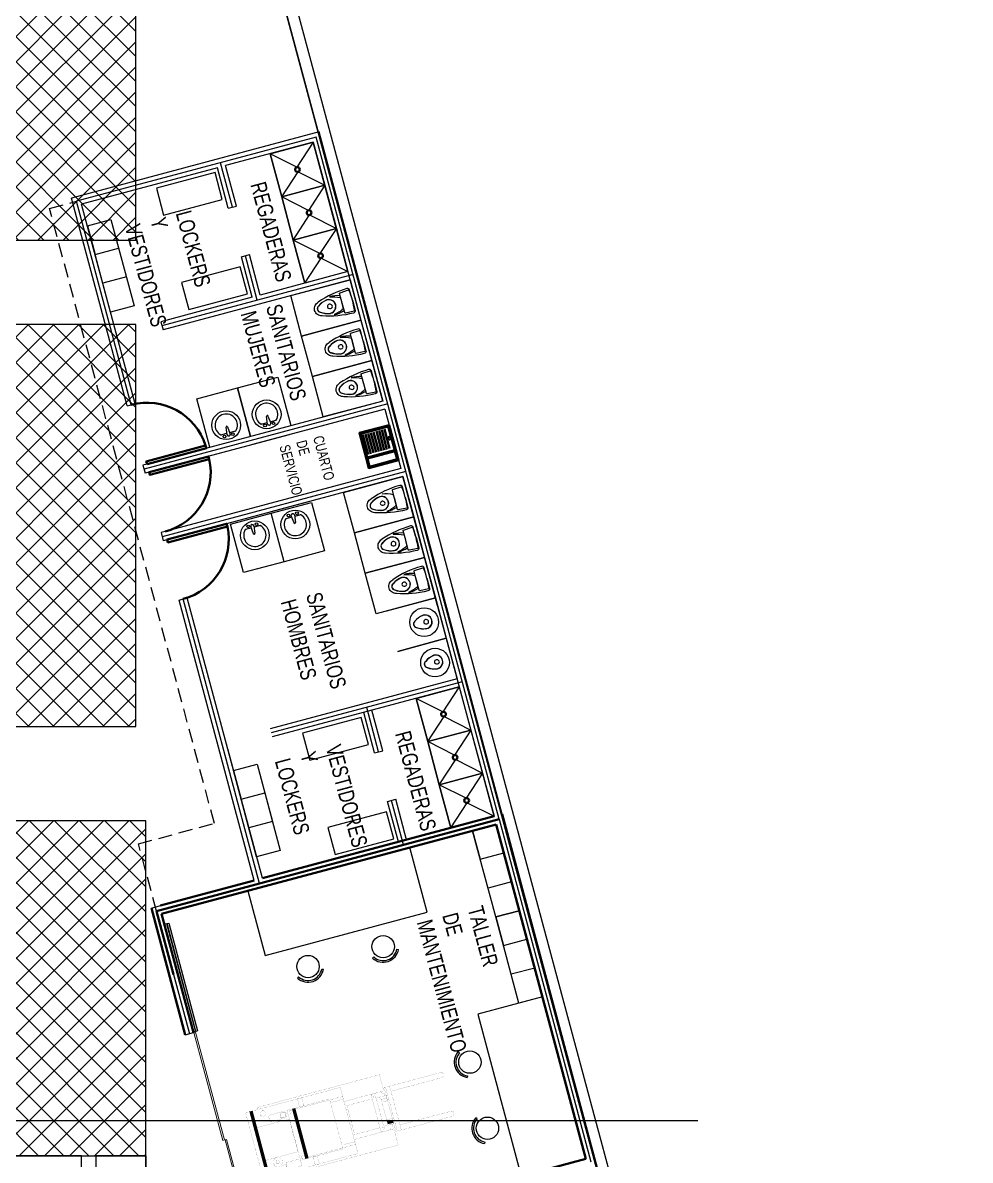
# Model space of a CAD drawing. Header units: millimetres. Extents: x 1263 to 2085, y 1308 to 1444.
# Drawn here: x 1420.18 to 1437.14, y 1379.16 to 1399.54 of the extents above; entities that cross this region are included whole.
import ezdxf

# ---------------------------------------------------------------- set-up
doc = ezdxf.new("R2010")
doc.units = ezdxf.units.MM
doc.linetypes.add('DASHDOT', pattern=[25.4, 12.7, -6.35, 0, -6.35])
doc.linetypes.add('DASHED2', pattern=[0.375, 0.25, -0.125])
for name, color, linetype in [('1- muro de carga', 5, 'Continuous'), ('ejes', 140, 'DASHDOT'), ('Mezanine', 6, 'Continuous'), ('mobiliario', 8, 'Continuous'), ('MUEBLES', 43, 'Continuous')]:
    doc.layers.add(name, color=color, linetype=linetype)
doc.layers.add('muros', color=5, linetype='Continuous', lineweight=50)
doc.styles.add('ARRAY BASE$0$STYLE1', font='swissc.ttf', dxfattribs={"width": 0.9})
doc.styles.add('TEXTO GENERAL', font='swissc.ttf', dxfattribs={"width": 0.9, "height": 1})

# ---------------------------------------------------------------- blocks, each defined once
blk = doc.blocks.new('malla1x1')
at = {"color": 1, "linetype": 'Continuous', "ltscale": 0.01}
blk.add_lwpolyline([(80.173, 79.605), (0, 79.605), (0, 0), (101.556, 0)], close=True, dxfattribs=at)
blk = doc.blocks.new('planta conjunto')
at = {"layer": '1- muro de carga', "lineweight": 25}
blk.add_lwpolyline([(0, 0), (0, 80), (141.082, 80), (162.567, 0)], close=True, dxfattribs=at)
blk.add_lwpolyline([(6.09, 0.197), (0.197, 0.197), (0.197, 79.803), (140.923, 79.803), (162.306, 0.197), (7.291, 0.197)], dxfattribs=at)
at = {"layer": 'ejes'}
blk.add_line((-8.01, 24.984), (162.449, 24.984), dxfattribs=at)
blk.add_blockref('malla1x1', (60.75, 0.197))
blk = doc.blocks.new('ARRAY BASE$0$KIOSKO DE ARMADO')
h = blk.add_hatch()
h.set_pattern_fill('ANSI37', color=256, scale=0.1, angle=180)
h.set_pattern_definition([(225, (2482.8771, 1339.67897), (0.224506403, -0.224506403), []), (315, (2482.8771, 1339.67897), (0.224506403, 0.224506403), [])])
h.paths.add_polyline_path([(7.2, 10), (0, 10), (0, 4), (7.2, 4)])
for points in [[(7.2, 10), (0, 10), (0, 4), (7.2, 4)], [(0, 4), (7.2, 4), (7.2, 0), (0, 0)], [(7.2, 4), (7.2, 0), (0, 0), (0, 4)], [(6.05, 3.39), (6.05, 4), (0, 4), (0, 3.39)], [(6.303, 2.79), (7.2, 2.79), (7.2, 4), (6.303, 4)], [(5.943, 2.825), (5.943, 3.265), (5.413, 3.265), (5.413, 2.825)], [(2.26, 2.12), (2.26, 2.84), (0, 2.84), (0, 2.12)], [(2.68, 2.78), (2.26, 2.78), (2.26, 2.12), (2.68, 2.12)], [(5.86, 2.79), (7.2, 2.79), (7.2, 0), (5.86, 0)], [(4.53, 2.46), (4.53, 1.12), (5.26, 1.12), (5.26, 2.46)], [(2.43, 1.12), (2.43, 2.12), (0, 2.12), (0, 1.12)], [(2.43, 1.96), (2.43, 1.12), (4.53, 1.12), (4.53, 1.96)], [(5.41, 0), (5.86, 0), (5.86, 2), (5.41, 2)], [(5.18, 0), (5.18, 1.12), (0, 1.12), (0, 0)]]:
    blk.add_lwpolyline(points, close=True)
at = {"attachment_point": 1, "style": 'TEXTO GENERAL'}
for s, insert, char_height, rotation in [('Kiosko Zenith/LSK', (4.722, 6.152), 0.50733, 180), ('Pastry', (6.643, 3.123), 0.2, 90), ('WIP/Empaque', (5.255, 2.761), 0.50733, 180), ('Espresso\\Pstation', (5.875, 2.891), 0.1, 180), ('Hand sink', (2.424, 2.218), 0.1, 90), ('Comp sink', (1.604, 2.382), 0.2, 180), ('Side storage', (4.741, 1.31), 0.2, 90), ('ice tower', (6.357, 1.074), 0.2, 90), ('Storage moduls', (1.942, 1.518), 0.2, 180), ('Hand off', (5.522, 0.609), 0.2, 90), ('Cold berverage', (3.448, 0.377), 0.2, 180)]:
    blk.add_mtext_dynamic_manual_height_columns(s, width=3.63915, gutter_width=2.537, heights=[0], dxfattribs=dict(at, insert=insert, char_height=char_height, rotation=rotation))
at = {"insert": (2.791, 1.689), "char_height": 0.2, "attachment_point": 1, "style": 'TEXTO GENERAL'}
blk.add_mtext_dynamic_manual_height_columns('Warming & brew', width=3.63915, gutter_width=2.537, heights=[0], dxfattribs=at)
blk = doc.blocks.new('10')
at = {"rotation": 270}
for p in [(-9.997, -10.88), (-9.997, -19.594)]:
    blk.add_blockref('ARRAY BASE$0$KIOSKO DE ARMADO', p, dxfattribs=at)
blk.add_blockref('ARRAY BASE$0$KIOSKO DE ARMADO', (-7.021, -38.48))
blk = doc.blocks.new('ARRAY BASE$0$MONTACARGA 1')
at = {"lineweight": 100, "const_width": 0.00187}
for points in [[(9782.598, 92.797), (9782.598, 92.835), (9780.327, 92.835), (9780.327, 92.535), (9781.063, 92.535)], [(9780.28, 92.589), (9780.28, 91.777)], [(9780.564, 92.452), (9781.063, 92.452)], [(9781.033, 92.449), (9781.033, 91.917)], [(9782.714, 92.486), (9782.091, 92.486), (9782.091, 91.88), (9782.714, 91.88)], [(9780.411, 91.97), (9780.308, 91.97)], [(9780.564, 91.916), (9781.063, 91.916)], [(9782.598, 91.57), (9782.598, 91.532), (9780.327, 91.532), (9780.327, 91.832), (9781.063, 91.832)], [(9782.149, 91.842), (9782.437, 91.842), (9782.437, 91.721), (9782.149, 91.721)]]:
    blk.add_lwpolyline(points, dxfattribs=at)
for points in [[(9782.817, 91.57), (9782.817, 92.796), (9781.064, 92.796), (9781.064, 91.57)], [(9781.777, 92.648), (9781.856, 92.648), (9781.856, 92.797), (9781.777, 92.797)], [(9782.087, 92.749), (9782.351, 92.749), (9782.351, 92.619), (9782.087, 92.619)], [(9782.422, 92.747), (9782.401, 92.705), (9782.354, 92.705), (9782.354, 92.652), (9782.437, 92.652), (9782.486, 92.747)], [(9782.088, 92.646), (9781.302, 92.646), (9781.302, 91.719), (9782.088, 91.719)], [(9781.777, 91.569), (9781.856, 91.569), (9781.856, 91.718), (9781.777, 91.718)]]:
    blk.add_lwpolyline(points, close=True, dxfattribs=at)
at = {"lineweight": 100}
for points in [[(9782.714, 92.796), (9782.714, 91.57)], [(9781.969, 91.719), (9781.969, 92.646)], [(9780.411, 92.396), (9780.308, 92.396)]]:
    blk.add_lwpolyline(points, dxfattribs=at)
for points in [[(9780.205, 92.589, 0.00187, 0.00187, 0), (9780.205, 91.777, 0.00187, 0.00187, 0), (9780.306, 91.777, 0.00187, 0.00187, 0), (9780.306, 92.589, 0.00187, 0.00187, 0), (9779.265, 92.589, 0.00187, 0.00187, 0.414), (9779.217, 92.542, 0.00187, 0.00187, 0.414), (9779.265, 92.494, 0.00187, 0.00187, 0), (9780.205, 92.494, 0, 0, 0)], [(9781.277, 92.577, 0.00187, 0.00187, 0), (9781.063, 92.577, 0.00187, 0.00187, 0), (9781.063, 92.627, 0.00187, 0.00187, 0), (9781.277, 92.627, 0, 0, 0), (9781.277, 91.738, 0, 0, 0)], [(9781.277, 91.788, 0.00187, 0.00187, 0), (9781.063, 91.788, 0.00187, 0.00187, 0), (9781.063, 91.738, 0.00187, 0.00187, 0), (9781.953, 91.738, 0.00187, 0.00187, 0), (9781.953, 92.627, 0.00187, 0.00187, 0), (9781.277, 92.627, 0, 0, 0)], [(9780.411, 92.445, 0.00187, 0.00187, 0), (9780.308, 92.445, 0.00187, 0.00187, 0), (9780.308, 92.347, 0.00187, 0.00187, 0), (9780.411, 92.347, 0, 0, 0)], [(9780.411, 91.921, 0.00187, 0.00187, 0), (9780.411, 92.445, 0.00187, 0.00187, 0), (9780.492, 92.445, 0.00187, 0.00187, 0), (9780.492, 91.921, 0.00187, 0.00187, 0), (9780.308, 91.921, 0.00187, 0.00187, 0), (9780.308, 92.018, 0.00187, 0.00187, 0), (9780.411, 92.018, 0, 0, 0)]]:
    blk.add_lwpolyline(points, format="xyseb", dxfattribs=at)
at = {"lineweight": 100, "const_width": 0.00187}
for points in [[(9780.331, 91.922), (9780.335, 91.879, 0.134), (9780.447, 91.832), (9780.54, 91.836, 0.259), (9780.564, 91.869), (9780.564, 92.502, 0.388), (9780.527, 92.535, 0.001), (9780.447, 92.535, 0.071), (9780.415, 92.531, 0.105), (9780.331, 92.485), (9780.331, 92.445)], [(9781.968, 92.626), (9782.042, 92.626, -0.413), (9782.065, 92.599, -0.362), (9782.042, 92.58), (9781.968, 92.58)], [(9780.203, 91.871), (9779.262, 91.871, 0.414214), (9779.215, 91.824, 0.414), (9779.262, 91.777), (9780.203, 91.777)], [(9781.968, 91.785), (9782.042, 91.785, -0.412), (9782.065, 91.757, -0.362), (9782.042, 91.738), (9781.968, 91.738)], [(9782.145, 91.838, 0.256), (9782.114, 91.777, 0.256), (9782.149, 91.723)], [(9782.222, 91.728, 0.233), (9782.248, 91.785, 0.238), (9782.218, 91.837)]]:
    blk.add_lwpolyline(points, format="xyb", dxfattribs=at)
for points in [[(9780.511, 92.452, 0.413), (9780.533, 92.474, 0.415), (9780.511, 92.495, 0.414), (9780.489, 92.474, 0.414)], [(9782.512, 92.491, 0.325), (9782.57, 92.571, 0.414), (9782.486, 92.655, 0.414), (9782.402, 92.571, 0.414)], [(9782.502, 92.541, 0.275), (9782.52, 92.575, 0.381), (9782.482, 92.605, 0.381), (9782.452, 92.567, 0.381)], [(9780.489, 91.894, 0.414), (9780.511, 91.872, 0.414), (9780.533, 91.894, 0.414), (9780.511, 91.915, 0.414)], [(9782.181, 91.73, 0.414), (9782.233, 91.781, 0.414), (9782.181, 91.833, 0.414), (9782.13, 91.781, 0.414)], [(9782.523, 91.614, 0.414), (9782.573, 91.663, 0.414), (9782.523, 91.713, 0.414), (9782.473, 91.663, 0.414)]]:
    blk.add_lwpolyline(points, format="xyb", close=True, dxfattribs=at)

msp = doc.modelspace()

# ---------------------------------------------------------------- linework, layer by layer
at = {"color": 5}
msp.add_line((1423.08765, 1381.41034), (1423.23254, 1381.44916), dxfattribs=at)
at = {"color": 7, "linetype": 'DASHED2'}
msp.add_lwpolyline([(1422.57129, 1383.62723), (1422.24842, 1384.83217), (1423.6083, 1385.19654), (1420.6571, 1396.21057), (1421.14007, 1396.33998)], dxfattribs=at)
for points in [[(1422.75124, 1383.4011), (1423.26888, 1381.46924), (1423.23991, 1381.46148), (1422.72227, 1383.39333)], [(1422.78988, 1383.41145), (1423.30752, 1381.4796), (1423.27854, 1381.47183), (1422.7609, 1383.40368)]]:
    msp.add_lwpolyline(points, close=True)
at = {"lineweight": 5, "transparency": 33554559}
for points in [[(1423.27118, 1381.45951), (1423.78882, 1379.52766), (1423.75984, 1379.5199), (1423.2422, 1381.45175)], [(1423.82746, 1379.53801), (1424.34509, 1377.60616), (1424.31612, 1377.5984), (1423.79848, 1379.53025)]]:
    msp.add_lwpolyline(points, close=True, dxfattribs=at)
at = {"layer": '1- muro de carga', "lineweight": 25}
msp.add_lwpolyline([(1274.5697, 1354.89372), (1274.5697, 1434.89372), (1415.65193, 1434.89372), (1437.13692, 1354.89372)], close=True, dxfattribs=at)
msp.add_lwpolyline([(1280.65975, 1355.0912), (1274.76717, 1355.0912), (1274.76717, 1434.69625), (1415.49241, 1434.69625), (1436.87568, 1355.0912), (1281.8604, 1355.0912)], dxfattribs=at)
at = {"layer": 'Mezanine', "color": 5, "ltscale": 2}
for p, q in [((1425.48389, 1397.58155), (1421.04821, 1396.39301)), ((1425.37782, 1397.39784), (1423.80819, 1396.97725)), ((1425.99899, 1395.07961), (1425.37782, 1397.39784)), ((1426.62015, 1392.76139), (1425.37782, 1397.39784)), ((1428.75795, 1385.36259), (1425.48389, 1397.58155)), ((1424.00231, 1396.25281), (1423.80819, 1396.97725)), ((1423.6633, 1396.93843), (1421.23192, 1396.28695)), ((1423.85742, 1396.21399), (1423.6633, 1396.93843)), ((1422.04467, 1392.6742), (1421.04821, 1396.39301)), ((1422.18955, 1392.71302), (1421.23192, 1396.28695)), ((1423.85742, 1396.21399), (1424.00231, 1396.25281)), ((1424.09035, 1395.34465), (1424.23524, 1395.38348)), ((1424.28447, 1394.62021), (1424.09035, 1395.34465)), ((1424.42936, 1394.65903), (1424.23524, 1395.38348)), ((1426.03781, 1394.93472), (1422.6888, 1394.03736)), ((1425.99899, 1395.07961), (1424.42936, 1394.65903)), ((1426.62015, 1392.76139), (1426.03781, 1394.93472)), ((1424.28447, 1394.62021), (1422.64998, 1394.18225)), ((1422.64998, 1394.18225), (1422.6888, 1394.03736)), ((1422.04467, 1392.6742), (1422.11711, 1392.69361)), ((1426.62015, 1392.76139), (1422.40181, 1391.63109)), ((1426.65897, 1392.6165), (1424.29246, 1391.9824)), ((1426.65897, 1392.6165), (1426.94368, 1391.55398)), ((1424.94446, 1392.1571), (1422.36819, 1391.46679)), ((1422.40181, 1391.63109), (1422.32937, 1391.61168)), ((1422.32937, 1391.61168), (1422.36819, 1391.46679)), ((1426.94368, 1391.55398), (1422.72533, 1390.42368)), ((1426.9825, 1391.4091), (1424.61598, 1390.77499)), ((1427.60366, 1389.09087), (1426.9825, 1391.4091)), ((1425.26798, 1390.94969), (1422.69171, 1390.25938)), ((1422.72533, 1390.42368), (1422.65289, 1390.40427)), ((1422.65289, 1390.40427), (1422.69171, 1390.25938)), ((1424.46716, 1384.21287), (1423.12064, 1389.23816)), ((1428.61306, 1385.32376), (1427.56484, 1389.23576)), ((1422.97641, 1389.19686), (1423.04886, 1389.21628)), ((1424.32227, 1384.17405), (1422.97641, 1389.19686)), ((1427.95307, 1387.78687), (1424.60406, 1386.88951)), ((1427.99189, 1387.64198), (1424.64288, 1386.74462)), ((1426.62017, 1386.49798), (1426.42606, 1387.22242)), ((1426.47528, 1386.45915), (1426.28117, 1387.1836)), ((1424.46716, 1384.21287), (1423.846, 1386.53109)), ((1426.47528, 1386.45915), (1426.62017, 1386.49798)), ((1426.70822, 1385.58982), (1426.85311, 1385.62864)), ((1426.90233, 1384.86537), (1426.70822, 1385.58982)), ((1427.04722, 1384.9042), (1426.85311, 1385.62864)), ((1422.47943, 1383.68026), (1422.64373, 1383.72429))]:
    msp.add_line(p, q, dxfattribs=at)
at = {"layer": 'Mezanine', "color": 6, "ltscale": 2}
for p, q in [((1425.43085, 1397.48969), (1421.14007, 1396.33998)), ((1423.92986, 1396.2334), (1423.71634, 1397.03029)), ((1422.11711, 1392.69361), (1421.14007, 1396.33998)), ((1424.37632, 1394.56718), (1424.1628, 1395.36407)), ((1426.09084, 1395.02658), (1422.66939, 1394.10981)), ((1426.71201, 1392.70836), (1422.34878, 1391.53923)), ((1427.03553, 1391.50095), (1422.6723, 1390.33183)), ((1424.41413, 1384.12102), (1423.04886, 1389.21628)), ((1428.04493, 1387.73384), (1424.62347, 1386.81707)), ((1426.54773, 1386.47856), (1426.3342, 1387.27545)), ((1426.99419, 1384.81234), (1426.78066, 1385.60923)), ((1428.70491, 1385.27073), (1422.57129, 1383.62723)), ((1428.70491, 1385.27073), (1430.34842, 1379.1371))]:
    msp.add_line(p, q, dxfattribs=at)
at = {"layer": 'Mezanine', "ltscale": 2}
for p, q in [((1428.70491, 1385.27073), (1425.43085, 1397.48969)), ((1422.57129, 1383.62723), (1423.1601, 1381.42975))]:
    msp.add_line(p, q, dxfattribs=at)
at = {"layer": 'Mezanine', "color": 7, "ltscale": 2}
for p, q in [((1422.03207, 1394.98674), (1421.61058, 1394.8738)), ((1424.0207, 1392.99662), (1424.74514, 1393.19073)), ((1424.74514, 1393.19073), (1424.97821, 1392.32143)), ((1423.29625, 1392.8025), (1424.0207, 1392.99662)), ((1424.25363, 1392.12728), (1424.0207, 1392.99662)), ((1424.0207, 1392.99662), (1424.25363, 1392.12728)), ((1423.52919, 1391.93317), (1423.29625, 1392.8025)), ((1424.62224, 1390.75162), (1425.34669, 1390.94573)), ((1425.34669, 1390.94573), (1425.57962, 1390.0764)), ((1423.8978, 1390.5575), (1424.62224, 1390.75162)), ((1424.85518, 1389.88228), (1424.62224, 1390.75162)), ((1424.13074, 1389.68817), (1423.8978, 1390.5575)), ((1425.57962, 1390.0764), (1424.85518, 1389.88228)), ((1424.85518, 1389.88228), (1424.13074, 1389.68817)), ((1426.69551, 1389.00283), (1427.56484, 1389.23576)), ((1427.56484, 1389.23576), (1427.75896, 1388.51132)), ((1426.88962, 1388.27838), (1427.75896, 1388.51132)), ((1427.75896, 1388.51132), (1426.88962, 1388.27838)), ((1427.75896, 1388.51132), (1427.95307, 1387.78687)), ((1427.95307, 1387.78687), (1427.08374, 1387.55394)), ((1424.50819, 1385.74572), (1424.64614, 1385.23088)), ((1428.70491, 1385.27073), (1422.57129, 1383.62723)), ((1424.64614, 1385.23088), (1424.22465, 1385.11795)), ((1428.92701, 1384.15209), (1428.50551, 1384.03916)), ((1429.34112, 1382.60661), (1428.91962, 1382.49367))]:
    msp.add_line(p, q, dxfattribs=at)
for points in [[(1425.37782, 1397.39784), (1425.58488, 1396.62509), (1424.81214, 1396.41804), (1424.60508, 1397.19078), (1425.37782, 1397.39784), (1425.08401, 1396.94889), (1424.60508, 1397.19078), (1424.81214, 1396.41804), (1425.10595, 1396.86699), (1425.58488, 1396.62509)], [(1425.58488, 1396.62509), (1425.79193, 1395.85235), (1425.01919, 1395.6453), (1424.81214, 1396.41804), (1425.58488, 1396.62509), (1425.29106, 1396.17615), (1424.81214, 1396.41804), (1425.01919, 1395.6453), (1425.31301, 1396.09425), (1425.79193, 1395.85235)], [(1421.33545, 1395.90058), (1421.75695, 1396.01351), (1422.17106, 1394.46803), (1421.74956, 1394.35509), (1421.33545, 1395.90058), (1421.47263, 1395.38863), (1421.89412, 1395.50157)], [(1425.79193, 1395.85235), (1425.99899, 1395.07961), (1425.22625, 1394.87256), (1425.01919, 1395.6453), (1425.79193, 1395.85235), (1425.49812, 1395.40341), (1425.01919, 1395.6453), (1425.22625, 1394.87256), (1425.52006, 1395.32151), (1425.99899, 1395.07961)], [(1427.99189, 1387.64198), (1428.19895, 1386.86924), (1427.42621, 1386.66219), (1427.21915, 1387.43493), (1427.99189, 1387.64198), (1427.69808, 1387.19304), (1427.21915, 1387.43493), (1427.42621, 1386.66219), (1427.72002, 1387.11114), (1428.19895, 1386.86924)], [(1428.19895, 1386.86924), (1428.406, 1386.0965), (1427.63326, 1385.88945), (1427.42621, 1386.66219), (1428.19895, 1386.86924), (1427.90513, 1386.4203), (1427.42621, 1386.66219), (1427.63326, 1385.88945), (1427.92708, 1386.33839), (1428.406, 1386.0965)], [(1423.94952, 1386.14472), (1424.37102, 1386.25766), (1424.78513, 1384.71218), (1424.36363, 1384.59924), (1423.94952, 1386.14472), (1424.0867, 1385.63278), (1424.50819, 1385.74572)], [(1428.406, 1386.0965), (1428.61306, 1385.32376), (1427.84032, 1385.11671), (1427.63326, 1385.88945), (1428.406, 1386.0965), (1428.11219, 1385.64756), (1427.63326, 1385.88945), (1427.84032, 1385.11671), (1428.13413, 1385.56565), (1428.61306, 1385.32376)], [(1428.23039, 1385.06593), (1428.65188, 1385.17887), (1429.06599, 1383.63339), (1428.6445, 1383.52045), (1428.23039, 1385.06593), (1428.36756, 1384.55399), (1428.78906, 1384.66693)], [(1428.6445, 1383.52045), (1429.06599, 1383.63339), (1429.4801, 1382.08791), (1429.05861, 1381.97497), (1428.6445, 1383.52045), (1428.78167, 1383.00851), (1429.20317, 1383.12145)]]:
    msp.add_lwpolyline(points, dxfattribs=at)
for points in [[(1423.61905, 1396.85485), (1422.56953, 1396.57363), (1422.69979, 1396.08752), (1423.7493, 1396.36873)], [(1424.0716, 1395.16589), (1423.02209, 1394.88467), (1423.15234, 1394.39856), (1424.20185, 1394.67978)], [(1426.23192, 1394.21028), (1425.16941, 1393.92558), (1424.97529, 1394.65002), (1426.03781, 1394.93472)], [(1426.42604, 1393.48584), (1425.36352, 1393.20114), (1425.16941, 1393.92558), (1426.23192, 1394.21028)], [(1426.62015, 1392.76139), (1425.55763, 1392.47669), (1425.36352, 1393.20114), (1426.42604, 1393.48584)], [(1427.17661, 1390.68465), (1426.11409, 1390.39995), (1425.91998, 1391.12439), (1426.9825, 1391.4091)], [(1427.37073, 1389.96021), (1426.30821, 1389.67551), (1426.11409, 1390.39995), (1427.17661, 1390.68465)], [(1427.56484, 1389.23576), (1426.50232, 1388.95106), (1426.30821, 1389.67551), (1427.37073, 1389.96021)], [(1426.23444, 1387.09405), (1425.18493, 1386.81284), (1425.31518, 1386.32673), (1426.3647, 1386.60794)], [(1426.687, 1385.4051), (1425.63749, 1385.12388), (1425.76774, 1384.63777), (1426.81725, 1384.91898)], [(1427.1064, 1384.76476), (1424.20862, 1383.98831), (1424.51921, 1382.8292), (1427.41698, 1383.60565)], [(1430.25656, 1379.19013), (1429.4801, 1382.08791), (1428.32099, 1381.77733), (1429.09745, 1378.87955)]]:
    msp.add_lwpolyline(points, close=True, dxfattribs=at)
at = {"layer": 'mobiliario', "color": 7}
for points in [[(1426.87501, 1382.94526), (1426.90454, 1382.93996)], [(1426.46077, 1382.80441), (1426.44059, 1382.78222)], [(1425.53045, 1382.58872), (1425.55998, 1382.58342)], [(1425.11621, 1382.44787), (1425.09603, 1382.42567)], [(1427.99567, 1381.08983), (1427.97347, 1381.11001)], [(1428.13651, 1380.67559), (1428.13122, 1380.64606)], [(1428.31007, 1379.9047), (1428.28787, 1379.92489)], [(1428.45091, 1379.49046), (1428.44562, 1379.46093)]]:
    msp.add_lwpolyline(points, dxfattribs=at)
for centre in [(1426.62894, 1382.9894), (1425.28438, 1382.63285), (1428.18065, 1380.92166), (1428.49505, 1379.73653)]:
    msp.add_circle(centre, 0.2, dxfattribs=at)
for centre, radius, start, end in [((1426.62894, 1382.9894), 0.28, 227.725104, 349.831473), ((1426.62894, 1382.9894), 0.25, 227.725104, 349.831473), ((1425.28438, 1382.63285), 0.28, 227.725104, 349.831473), ((1425.28438, 1382.63285), 0.25, 227.725104, 349.831473), ((1428.18065, 1380.92166), 0.28, 137.725104, 259.831473), ((1428.18065, 1380.92166), 0.25, 137.725104, 259.831473), ((1428.49505, 1379.73653), 0.28, 137.725104, 259.831473), ((1428.49505, 1379.73653), 0.25, 137.725104, 259.831473)]:
    msp.add_arc(centre, radius, start, end, dxfattribs=at)
at = {"layer": 'MUEBLES', "color": 7}
for p, q in [((1426.07813, 1394.56588), (1426.02903, 1394.74911)), ((1426.27225, 1393.84143), (1426.22315, 1394.02467)), ((1426.46636, 1393.11699), (1426.41726, 1393.30022)), ((1424.5674, 1392.49312), (1424.61592, 1392.36475)), ((1423.83628, 1392.15584), (1423.81868, 1392.29251)), ((1423.84295, 1392.29901), (1423.89148, 1392.17063)), ((1424.44573, 1392.34872), (1424.55704, 1392.37855)), ((1424.56073, 1392.34996), (1424.54313, 1392.48662)), ((1424.60577, 1392.3916), (1424.71613, 1392.42118)), ((1423.72128, 1392.15461), (1423.8326, 1392.18443)), ((1423.88133, 1392.19749), (1423.99169, 1392.22706)), ((1427.02282, 1391.04025), (1426.97372, 1391.22348)), ((1424.99455, 1390.68141), (1424.88419, 1390.65184)), ((1425.03292, 1390.57989), (1424.9844, 1390.70827)), ((1425.03959, 1390.72306), (1425.05719, 1390.5864)), ((1425.15459, 1390.7243), (1425.04328, 1390.69447)), ((1424.27011, 1390.4873), (1424.15975, 1390.45773)), ((1424.30848, 1390.38578), (1424.25995, 1390.51416)), ((1424.31515, 1390.52895), (1424.33275, 1390.39228)), ((1424.43015, 1390.53018), (1424.31883, 1390.50035)), ((1427.21694, 1390.3158), (1427.16784, 1390.49904)), ((1427.41105, 1389.59136), (1427.36195, 1389.7746))]:
    msp.add_line(p, q, dxfattribs=at)
for points in [[(1426.11729, 1394.38294, -0.39974944), (1426.10868, 1394.37037), (1425.9539, 1394.33747, -0.39895955), (1425.94039, 1394.34576), (1425.89458, 1394.5167), (1425.84878, 1394.68763, -0.39895955), (1425.85634, 1394.70156), (1426.00683, 1394.75046, -0.39974944), (1426.02903, 1394.74911, 0.44429317), (1425.98035, 1394.77401, 0.08266886), (1425.46768, 1394.53507)], [(1426.11729, 1394.38294, 0.02553737), (1426.07813, 1394.56588), (1426.12723, 1394.38264, -0.44429317), (1426.09752, 1394.33674, -0.08266886), (1425.53407, 1394.28733, -0.13693872), (1425.45507, 1394.31158, -0.185158), (1425.40198, 1394.3847, -0.185158), (1425.4114, 1394.47457, -0.13693872), (1425.46768, 1394.53507)], [(1425.61952, 1394.57149, 0.12261164), (1425.46984, 1394.46164, 0.27575842), (1425.4518, 1394.39805, 0.27575842), (1425.49921, 1394.352, 0.12261164), (1425.68377, 1394.33171)], [(1425.61549, 1394.56712, 0.11366283), (1425.47482, 1394.46413, 0.29866623), (1425.45314, 1394.39841, 0.29866623), (1425.50477, 1394.35234, 0.11366283), (1425.67809, 1394.33348)], [(1425.65913, 1394.32918, 0.49236941), (1425.77893, 1394.48571, 0.49236941), (1425.59692, 1394.56136)], [(1425.66359, 1394.33204, 0.4810095), (1425.77626, 1394.48499, 0.4810095), (1425.60221, 1394.56112)], [(1425.6671, 1394.62547, -0.10293384), (1425.86032, 1394.61355, -0.26662364), (1425.86517, 1394.60868), (1425.89013, 1394.5155), (1425.9151, 1394.42233, -0.26662364), (1425.91334, 1394.41568, -0.10293384), (1425.75196, 1394.30875)], [(1426.3114, 1393.6585, -0.39974944), (1426.30279, 1393.64593), (1426.14802, 1393.61303, -0.39895955), (1426.1345, 1393.62131), (1426.0887, 1393.79225), (1426.04289, 1393.96319, -0.39895955), (1426.05046, 1393.97712), (1426.20095, 1394.02602, -0.39974944), (1426.22315, 1394.02467, 0.44429317), (1426.17447, 1394.04957, 0.08266886), (1425.6618, 1393.81063)], [(1426.3114, 1393.6585, 0.02553737), (1426.27225, 1393.84143), (1426.32134, 1393.6582, -0.44429317), (1426.29163, 1393.61229, -0.08266886), (1425.72818, 1393.56289, -0.13693872), (1425.64918, 1393.58714, -0.185158), (1425.5961, 1393.66026, -0.185158), (1425.60551, 1393.75013, -0.13693872), (1425.6618, 1393.81063)], [(1425.81363, 1393.84705, 0.12261164), (1425.66395, 1393.73719, 0.27575842), (1425.64592, 1393.67361, 0.27575842), (1425.69333, 1393.62756, 0.12261164), (1425.87788, 1393.60726)], [(1425.80961, 1393.84267, 0.11366283), (1425.66893, 1393.73968, 0.29866623), (1425.64725, 1393.67397, 0.29866623), (1425.69889, 1393.62789, 0.11366283), (1425.87221, 1393.60904)], [(1425.85325, 1393.60474, 0.49236941), (1425.97304, 1393.76126, 0.49236941), (1425.79103, 1393.83692)], [(1425.8577, 1393.60759, 0.4810095), (1425.97037, 1393.76055, 0.4810095), (1425.79632, 1393.83667)], [(1425.86121, 1393.90103, -0.10293384), (1426.05443, 1393.88911, -0.26662364), (1426.05928, 1393.88423), (1426.08425, 1393.79106), (1426.10922, 1393.69788, -0.26662364), (1426.10745, 1393.69124, -0.10293384), (1425.94608, 1393.58431)], [(1426.50552, 1392.93405, -0.39974944), (1426.4969, 1392.92148), (1426.34213, 1392.88859, -0.39895955), (1426.32861, 1392.89687), (1426.28281, 1393.06781), (1426.23701, 1393.23875, -0.39895955), (1426.24457, 1393.25268), (1426.39506, 1393.30157, -0.39974944), (1426.41726, 1393.30022, 0.44429317), (1426.36858, 1393.32513, 0.08266886), (1425.85591, 1393.08619)], [(1426.50552, 1392.93405, 0.02553737), (1426.46636, 1393.11699), (1426.51546, 1392.93375, -0.44429317), (1426.48575, 1392.88785, -0.08266886), (1425.9223, 1392.83844, -0.13693872), (1425.8433, 1392.86269, -0.185158), (1425.79021, 1392.93581, -0.185158), (1425.79963, 1393.02568, -0.13693872), (1425.85591, 1393.08619)], [(1426.00775, 1393.1226, 0.12261164), (1425.85807, 1393.01275, 0.27575842), (1425.84003, 1392.94916, 0.27575842), (1425.88744, 1392.90312, 0.12261164), (1426.07199, 1392.88282)], [(1426.00372, 1393.11823, 0.11366283), (1425.86305, 1393.01524, 0.29866623), (1425.84137, 1392.94952, 0.29866623), (1425.893, 1392.90345, 0.11366283), (1426.06632, 1392.88459)], [(1426.04736, 1392.88029, 0.49236941), (1426.16715, 1393.03682, 0.49236941), (1425.98515, 1393.11247)], [(1426.05182, 1392.88315, 0.4810095), (1426.16449, 1393.0361, 0.4810095), (1425.99044, 1393.11223)], [(1426.05533, 1393.17658, -0.10293384), (1426.24855, 1393.16467, -0.26662364), (1426.2534, 1393.15979), (1426.27836, 1393.06661), (1426.30333, 1392.97344, -0.26662364), (1426.30157, 1392.96679, -0.10293384), (1426.14019, 1392.85986)], [(1427.06198, 1390.85731, -0.39974944), (1427.05336, 1390.84474), (1426.89859, 1390.81185, -0.39895955), (1426.88508, 1390.82013), (1426.83927, 1390.99107), (1426.79347, 1391.16201, -0.39895955), (1426.80103, 1391.17594), (1426.95152, 1391.22483, -0.39974944), (1426.97372, 1391.22348, 0.44429317), (1426.92504, 1391.24839, 0.08266886), (1426.41237, 1391.00944)], [(1426.61179, 1391.09984, -0.10293384), (1426.80501, 1391.08793, -0.26662364), (1426.80986, 1391.08305), (1426.83482, 1390.98987), (1426.85979, 1390.8967, -0.26662364), (1426.85803, 1390.89005, -0.10293384), (1426.69665, 1390.78312)], [(1427.06198, 1390.85731, 0.02553737), (1427.02282, 1391.04025), (1427.07192, 1390.85701, -0.44429317), (1427.04221, 1390.81111, -0.08266886), (1426.47876, 1390.7617, -0.13693872), (1426.39976, 1390.78595, -0.185158), (1426.34667, 1390.85907, -0.185158), (1426.35609, 1390.94894, -0.13693872), (1426.41237, 1391.00944)], [(1426.56421, 1391.04586, 0.12261164), (1426.41453, 1390.93601, 0.27575842), (1426.39649, 1390.87242, 0.27575842), (1426.4439, 1390.82638, 0.12261164), (1426.62846, 1390.80608)], [(1426.56018, 1391.04149, 0.11366283), (1426.41951, 1390.9385, 0.29866623), (1426.39783, 1390.87278, 0.29866623), (1426.44946, 1390.82671, 0.11366283), (1426.62278, 1390.80785)], [(1426.60382, 1390.80355, 0.49236941), (1426.72362, 1390.96008, 0.49236941), (1426.54161, 1391.03573)], [(1426.60828, 1390.80641, 0.4810095), (1426.72095, 1390.95936, 0.4810095), (1426.5469, 1391.03549)], [(1427.25609, 1390.13287, -0.39974944), (1427.24748, 1390.1203), (1427.0927, 1390.0874, -0.39895955), (1427.07919, 1390.09568), (1427.03339, 1390.26662), (1426.98758, 1390.43756, -0.39895955), (1426.99515, 1390.45149), (1427.14563, 1390.50039, -0.39974944), (1427.16784, 1390.49904, 0.44429317), (1427.11916, 1390.52394, 0.08266886), (1426.60649, 1390.285)], [(1427.25609, 1390.13287, 0.02553737), (1427.21694, 1390.3158), (1427.26603, 1390.13257, -0.44429317), (1427.23632, 1390.08666, -0.08266886), (1426.67287, 1390.03726, -0.13693872), (1426.59387, 1390.06151, -0.185158), (1426.54079, 1390.13463, -0.185158), (1426.5502, 1390.2245, -0.13693872), (1426.60649, 1390.285)], [(1426.75832, 1390.32142, 0.12261164), (1426.60864, 1390.21156, 0.27575842), (1426.59061, 1390.14798, 0.27575842), (1426.63802, 1390.10193, 0.12261164), (1426.82257, 1390.08164)], [(1426.7543, 1390.31705, 0.11366283), (1426.61362, 1390.21405, 0.29866623), (1426.59194, 1390.14834, 0.29866623), (1426.64358, 1390.10226, 0.11366283), (1426.8169, 1390.08341)], [(1426.79794, 1390.07911, 0.49236941), (1426.91773, 1390.23563, 0.49236941), (1426.73572, 1390.31129)], [(1426.80239, 1390.08196, 0.4810095), (1426.91506, 1390.23492, 0.4810095), (1426.74101, 1390.31104)], [(1426.8059, 1390.3754, -0.10293384), (1426.99912, 1390.36348, -0.26662364), (1427.00397, 1390.35861), (1427.02894, 1390.26543), (1427.0539, 1390.17225, -0.26662364), (1427.05214, 1390.16561, -0.10293384), (1426.89077, 1390.05868)], [(1427.45021, 1389.40842, -0.39974944), (1427.44159, 1389.39585), (1427.28682, 1389.36296, -0.39895955), (1427.2733, 1389.37124), (1427.2275, 1389.54218), (1427.1817, 1389.71312, -0.39895955), (1427.18926, 1389.72705), (1427.33975, 1389.77594, -0.39974944), (1427.36195, 1389.7746, 0.44429317), (1427.31327, 1389.7995, 0.08266886), (1426.8006, 1389.56056)], [(1427.00002, 1389.65095, -0.10293384), (1427.19324, 1389.63904, -0.26662364), (1427.19809, 1389.63416), (1427.22305, 1389.54099), (1427.24802, 1389.44781, -0.26662364), (1427.24626, 1389.44116, -0.10293384), (1427.08488, 1389.33423)], [(1427.45021, 1389.40842, 0.02553737), (1427.41105, 1389.59136), (1427.46015, 1389.40812, -0.44429317), (1427.43044, 1389.36222, -0.08266886), (1426.86699, 1389.31281, -0.13693872), (1426.78799, 1389.33707, -0.185158), (1426.7349, 1389.41019, -0.185158), (1426.74431, 1389.50005, -0.13693872), (1426.8006, 1389.56056)], [(1426.95244, 1389.59697, 0.12261164), (1426.80275, 1389.48712, 0.27575842), (1426.78472, 1389.42354, 0.27575842), (1426.83213, 1389.37749, 0.12261164), (1427.01668, 1389.35719)], [(1426.94841, 1389.5926, 0.11366283), (1426.80774, 1389.48961, 0.29866623), (1426.78606, 1389.42389, 0.29866623), (1426.83769, 1389.37782, 0.11366283), (1427.01101, 1389.35896)], [(1426.99205, 1389.35466, 0.49236941), (1427.11184, 1389.51119, 0.49236941), (1426.92984, 1389.58684)], [(1426.99651, 1389.35752, 0.4810095), (1427.10918, 1389.51047, 0.4810095), (1426.93513, 1389.5866)], [(1427.34188, 1388.9244, 0.12261164), (1427.1922, 1388.81454, 0.27575842), (1427.17417, 1388.75096, 0.27575842), (1427.22158, 1388.70491, 0.12261164), (1427.40613, 1388.68462)], [(1427.33786, 1388.92003, 0.11366283), (1427.19719, 1388.81704, 0.29866623), (1427.17551, 1388.75132, 0.29866623), (1427.22714, 1388.70525, 0.11366283), (1427.40046, 1388.68639)], [(1427.3815, 1388.68209, 0.49236941), (1427.50129, 1388.83861, 0.49236941), (1427.31928, 1388.91427)], [(1427.38596, 1388.68495, 0.4810095), (1427.49862, 1388.8379, 0.4810095), (1427.32457, 1388.91403)], [(1427.57403, 1387.96353, 0.49236941), (1427.69383, 1388.12006, 0.49236941), (1427.51182, 1388.19572)], [(1427.53442, 1388.20584, 0.12261164), (1427.38474, 1388.09599, 0.27575842), (1427.36671, 1388.03241, 0.27575842), (1427.41411, 1387.98636, 0.12261164), (1427.59867, 1387.96606)], [(1427.53039, 1388.20147, 0.11366283), (1427.38972, 1388.09848, 0.29866623), (1427.36804, 1388.03276, 0.29866623), (1427.41968, 1387.98669, 0.11366283), (1427.593, 1387.96784)], [(1427.57849, 1387.96639, 0.4810095), (1427.69116, 1388.11934, 0.4810095), (1427.51711, 1388.19547)]]:
    msp.add_lwpolyline(points, format="xyb", dxfattribs=at)
for points in [[(1425.63411, 1394.43724, 0.32357867), (1425.70365, 1394.42518, 0.53985065), (1425.70461, 1394.48197, 0.8005085)], [(1425.82823, 1393.7128, 0.32357867), (1425.89777, 1393.70074, 0.53985065), (1425.89873, 1393.75753, 0.8005085)], [(1426.02234, 1392.98835, 0.32357867), (1426.09188, 1392.9763, 0.53985065), (1426.09284, 1393.03308, 0.8005085)], [(1426.5788, 1390.91161, 0.32357867), (1426.64834, 1390.89955, 0.53985065), (1426.6493, 1390.95634, 0.8005085)], [(1426.77292, 1390.18717, 0.32357867), (1426.84246, 1390.17511, 0.53985065), (1426.84341, 1390.2319, 0.8005085)], [(1426.96703, 1389.46272, 0.32357867), (1427.03657, 1389.45067, 0.53985065), (1427.03753, 1389.50745, 0.8005085)], [(1427.35648, 1388.79015, 0.32357867), (1427.42602, 1388.77809, 0.53985065), (1427.42698, 1388.83488, 0.8005085)], [(1427.54902, 1388.07159, 0.32357867), (1427.61856, 1388.05954, 0.53985065), (1427.61951, 1388.11633, 0.8005085)]]:
    msp.add_lwpolyline(points, format="xyb", close=True, dxfattribs=at)
for centre, radius in [((1424.54395, 1392.52294), 0.25714), ((1423.81951, 1392.32882), 0.25714), ((1424.51444, 1392.32186), 0.02526), ((1424.66491, 1392.36218), 0.02401), ((1423.79, 1392.12775), 0.02526), ((1423.94047, 1392.16807), 0.02401), ((1425.05637, 1390.55008), 0.25714), ((1424.93541, 1390.71083), 0.02401), ((1425.08588, 1390.75115), 0.02526), ((1424.33192, 1390.35596), 0.25714), ((1424.21096, 1390.51672), 0.02401), ((1424.36144, 1390.55704), 0.02526), ((1427.3633, 1388.80164), 0.25714), ((1427.55742, 1388.07719), 0.25714)]:
    msp.add_circle(centre, radius, dxfattribs=at)
for centre, radius, start, end in [((1424.3079, 1394.0918), 1.83261, 14.992406, 20.843869), ((1425.81756, 1393.99991), 0.64893, 86.290609, 103.536327), ((1425.56948, 1394.92573), 0.64893, 286.463673, 303.709391), ((1426.01167, 1393.27547), 0.64893, 86.290609, 103.536327), ((1424.50202, 1393.36735), 1.83261, 14.992406, 20.843869), ((1425.7636, 1394.20129), 0.64893, 286.463673, 303.709391), ((1426.20579, 1392.55102), 0.64893, 86.290609, 103.536327), ((1424.69613, 1392.64291), 1.83261, 14.992406, 20.843869), ((1425.95771, 1393.47684), 0.64893, 286.463673, 303.709391), ((1424.54395, 1392.52294), 0.2, 329.415309, 240.584691), ((1423.81951, 1392.32882), 0.2, 329.415309, 240.584691), ((1424.55607, 1392.49009), 0.0134, 15, 195), ((1423.83163, 1392.29597), 0.0134, 15, 195), ((1424.45011, 1392.37948), 0.02857, 236.810315, 285), ((1424.58832, 1392.35735), 0.02857, 195, 15), ((1424.69696, 1392.44562), 0.02857, 285, 333.189685), ((1423.72567, 1392.18536), 0.02857, 236.810315, 285), ((1423.86388, 1392.16324), 0.02857, 195, 15), ((1423.97251, 1392.2515), 0.02857, 285, 333.189685), ((1425.25259, 1390.56617), 1.83261, 14.992406, 20.843869), ((1426.51417, 1391.4001), 0.64893, 286.463673, 303.709391), ((1425.05637, 1390.55008), 0.2, 149.415309, 60.584691), ((1425.012, 1390.71567), 0.02857, 15, 195), ((1425.15021, 1390.69354), 0.02857, 56.810315, 105), ((1424.33192, 1390.35596), 0.2, 149.415309, 60.584691), ((1424.17892, 1390.43329), 0.02857, 105, 153.189685), ((1424.28755, 1390.52155), 0.02857, 15, 195), ((1424.42576, 1390.49943), 0.02857, 56.810315, 105), ((1424.90337, 1390.6274), 0.02857, 105, 153.189685), ((1425.04425, 1390.58293), 0.0134, 195, 15), ((1425.4467, 1389.84172), 1.83261, 14.992406, 20.843869), ((1424.3198, 1390.38881), 0.0134, 195, 15), ((1426.95636, 1389.74984), 0.64893, 86.290609, 103.536327), ((1426.70829, 1390.67566), 0.64893, 286.463673, 303.709391), ((1427.15048, 1389.02539), 0.64893, 86.290609, 103.536327), ((1425.64082, 1389.11728), 1.83261, 14.992406, 20.843869), ((1426.9024, 1389.95121), 0.64893, 286.463673, 303.709391)]:
    msp.add_arc(centre, radius, start, end, dxfattribs=at)
at = {"layer": 'muros', "color": 7, "ltscale": 2}
for p, q in [((1426.20407, 1392.1892), (1426.32312, 1391.74488)), ((1426.2652, 1392.15425), (1426.35859, 1391.80572)), ((1426.31349, 1392.16719), (1426.40688, 1391.81866)), ((1426.36179, 1392.18013), (1426.45518, 1391.8316)), ((1426.41009, 1392.19307), (1426.50347, 1391.84454)), ((1426.45838, 1392.20601), (1426.55177, 1391.85748)), ((1426.50668, 1392.21895), (1426.60007, 1391.87042)), ((1426.55498, 1392.23189), (1426.64836, 1391.88336)), ((1426.60327, 1392.24483), (1426.69666, 1391.8963)), ((1426.65157, 1392.25777), (1426.74496, 1391.90925))]:
    msp.add_line(p, q, dxfattribs=at)
at = {"layer": 'muros', "ltscale": 2}
for p, q in [((1428.75795, 1385.36259), (1433.46845, 1367.78274)), ((1422.57129, 1383.62723), (1428.70491, 1385.27073)), ((1428.65188, 1385.17887), (1422.66314, 1383.5742)), ((1430.25656, 1379.19013), (1428.65188, 1385.17887)), ((1423.08765, 1381.41034), (1422.47943, 1383.68026)), ((1422.8754, 1382.49227), (1422.57129, 1383.62723)), ((1422.66314, 1383.5742), (1423.23254, 1381.44916)), ((1424.12293, 1377.54663), (1430.25656, 1379.19013))]:
    msp.add_line(p, q, dxfattribs=at)
at = {"layer": 'muros', "color": 7, "ltscale": 2}
for points in [[(1426.32312, 1391.74488), (1426.20407, 1392.1892), (1426.73533, 1392.33155), (1426.85438, 1391.88723)], [(1426.34244, 1391.75005), (1426.22856, 1392.17506), (1426.72118, 1392.30706), (1426.83506, 1391.88205)]]:
    msp.add_lwpolyline(points, dxfattribs=at)
for points in [[(1422.40181, 1391.63109), (1423.46433, 1391.91579), (1423.45139, 1391.96409), (1422.38887, 1391.67939)], [(1426.85438, 1391.88723), (1426.32312, 1391.74488), (1426.3723, 1391.56135), (1426.90356, 1391.7037)], [(1422.44063, 1391.4862), (1423.50315, 1391.7709), (1423.51609, 1391.72261), (1422.45357, 1391.43791)], [(1426.84024, 1391.86273), (1426.34762, 1391.73074), (1426.38644, 1391.58585), (1426.87906, 1391.71784)], [(1422.76416, 1390.27879), (1423.82668, 1390.5635), (1423.83962, 1390.5152), (1422.7771, 1390.2305)]]:
    msp.add_lwpolyline(points, close=True, dxfattribs=at)
at = {"layer": 'muros', "ltscale": 2}
for points in [[(1424.46716, 1384.21287), (1428.61306, 1385.32376)], [(1422.64373, 1383.72429), (1424.32227, 1384.17405)]]:
    msp.add_lwpolyline(points, dxfattribs=at)
at = {"layer": 'muros', "color": 7, "ltscale": 2}
for centre, radius in [((1425.09498, 1396.90794), 0.0424), ((1425.30203, 1396.1352), 0.0424), ((1425.50909, 1395.36246), 0.0424), ((1426.74483, 1392.09599), 0.0265), ((1427.70905, 1387.15209), 0.0424), ((1427.91611, 1386.37935), 0.0424), ((1428.12316, 1385.60661), 0.0424)]:
    msp.add_circle(centre, radius, dxfattribs=at)
for centre, start, end in [((1422.40212, 1391.62994), 17.66444, 105), ((1422.44033, 1391.48735), 285, 12.33556), ((1422.76385, 1390.27994), 285, 12.33556)]:
    msp.add_arc(centre, 1.10119, start, end, dxfattribs=at)

# ---------------------------------------------------------------- block references
for name, p in [('planta conjunto', (1274.5697, 1354.89372)), ('10', (1422.20165, 1413.72402))]:
    msp.add_blockref(name, p)
at = {"rotation": 194.9999999999999}
msp.add_blockref('ARRAY BASE$0$MONTACARGA 1', (10849.9422, 4000.44309), dxfattribs=at)

# ---------------------------------------------------------------- texts
at = {"attachment_point": 1, "rotation": 285, "style": 'ARRAY BASE$0$STYLE1'}
for s, width, gutter_width, insert, char_height in [('REGADERAS', 0.7342347, 1.41339, (1424.52265, 1396.7128), 0.282678), ('LOCKERS\\PY VESTIDORES', 0.6960157, 1.41339, (1423.18667, 1396.19791), 0.2826777), ('SANITARIOS MUJERES', 0.7342347, 1.41339, (1424.8028, 1394.52247), 0.2826777), ('CUARTO DE SERVICIO', 0.4856393, 0.93485, (1425.55298, 1392.15778), 0.1869694), ('SANITARIOS HOMBRES', 0.7342347, 1.41339, (1425.51947, 1389.36056), 0.2826777), ('REGADERAS', 0.7342347, 1.41339, (1427.11216, 1386.87839), 0.282678), ('VESTIDORES\\PY LOCKERS', 0.6986274, 1.41339, (1425.87065, 1386.63171), 0.282678), ('TALLER DE MANTENIMIENTO', 0.7342347, 1.41339, (1428.41153, 1383.74368), 0.2826777)]:
    msp.add_mtext_dynamic_manual_height_columns(s, width=width, gutter_width=gutter_width, heights=[0], dxfattribs=dict(at, insert=insert, char_height=char_height))

doc.saveas('drawing.dxf')
